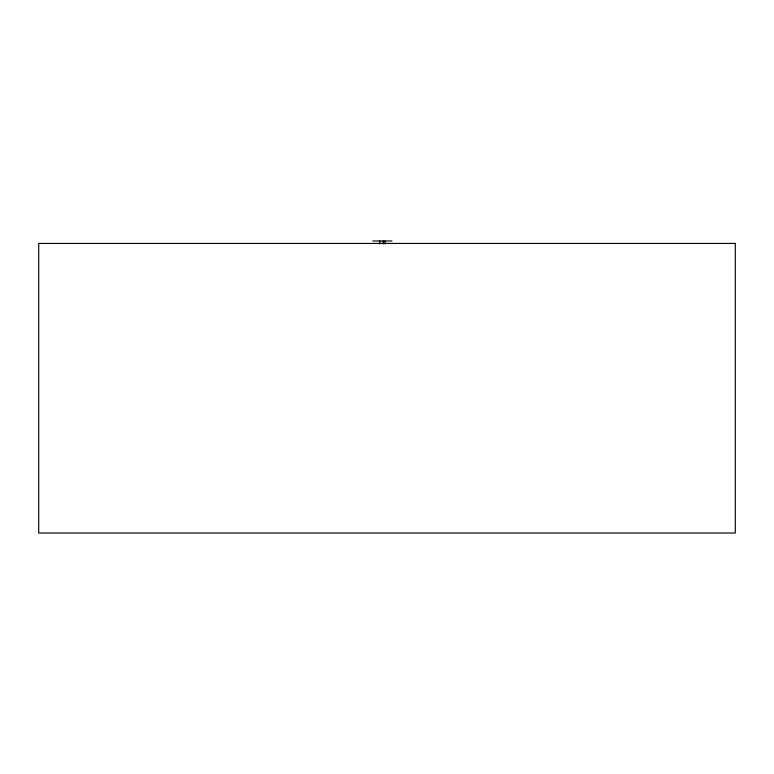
<?xml version="1.0" encoding="UTF-8"?>
<svg xmlns="http://www.w3.org/2000/svg" width="774" height="774" viewBox="0 0 774 774"><rect width="100%" height="100%" fill="white"/><g stroke="black" fill="none" stroke-linecap="round" stroke-linejoin="round"><path stroke-width="1.16" d="M372.826 240.985L391.973 240.985M385.017 240.985L385.017 243.916M383.198 240.985L383.198 243.916M379.782 240.985L379.782 243.916M735.3 243.433L38.7 243.433L38.7 533.015L735.3 533.015L735.3 243.433"/></g></svg>
